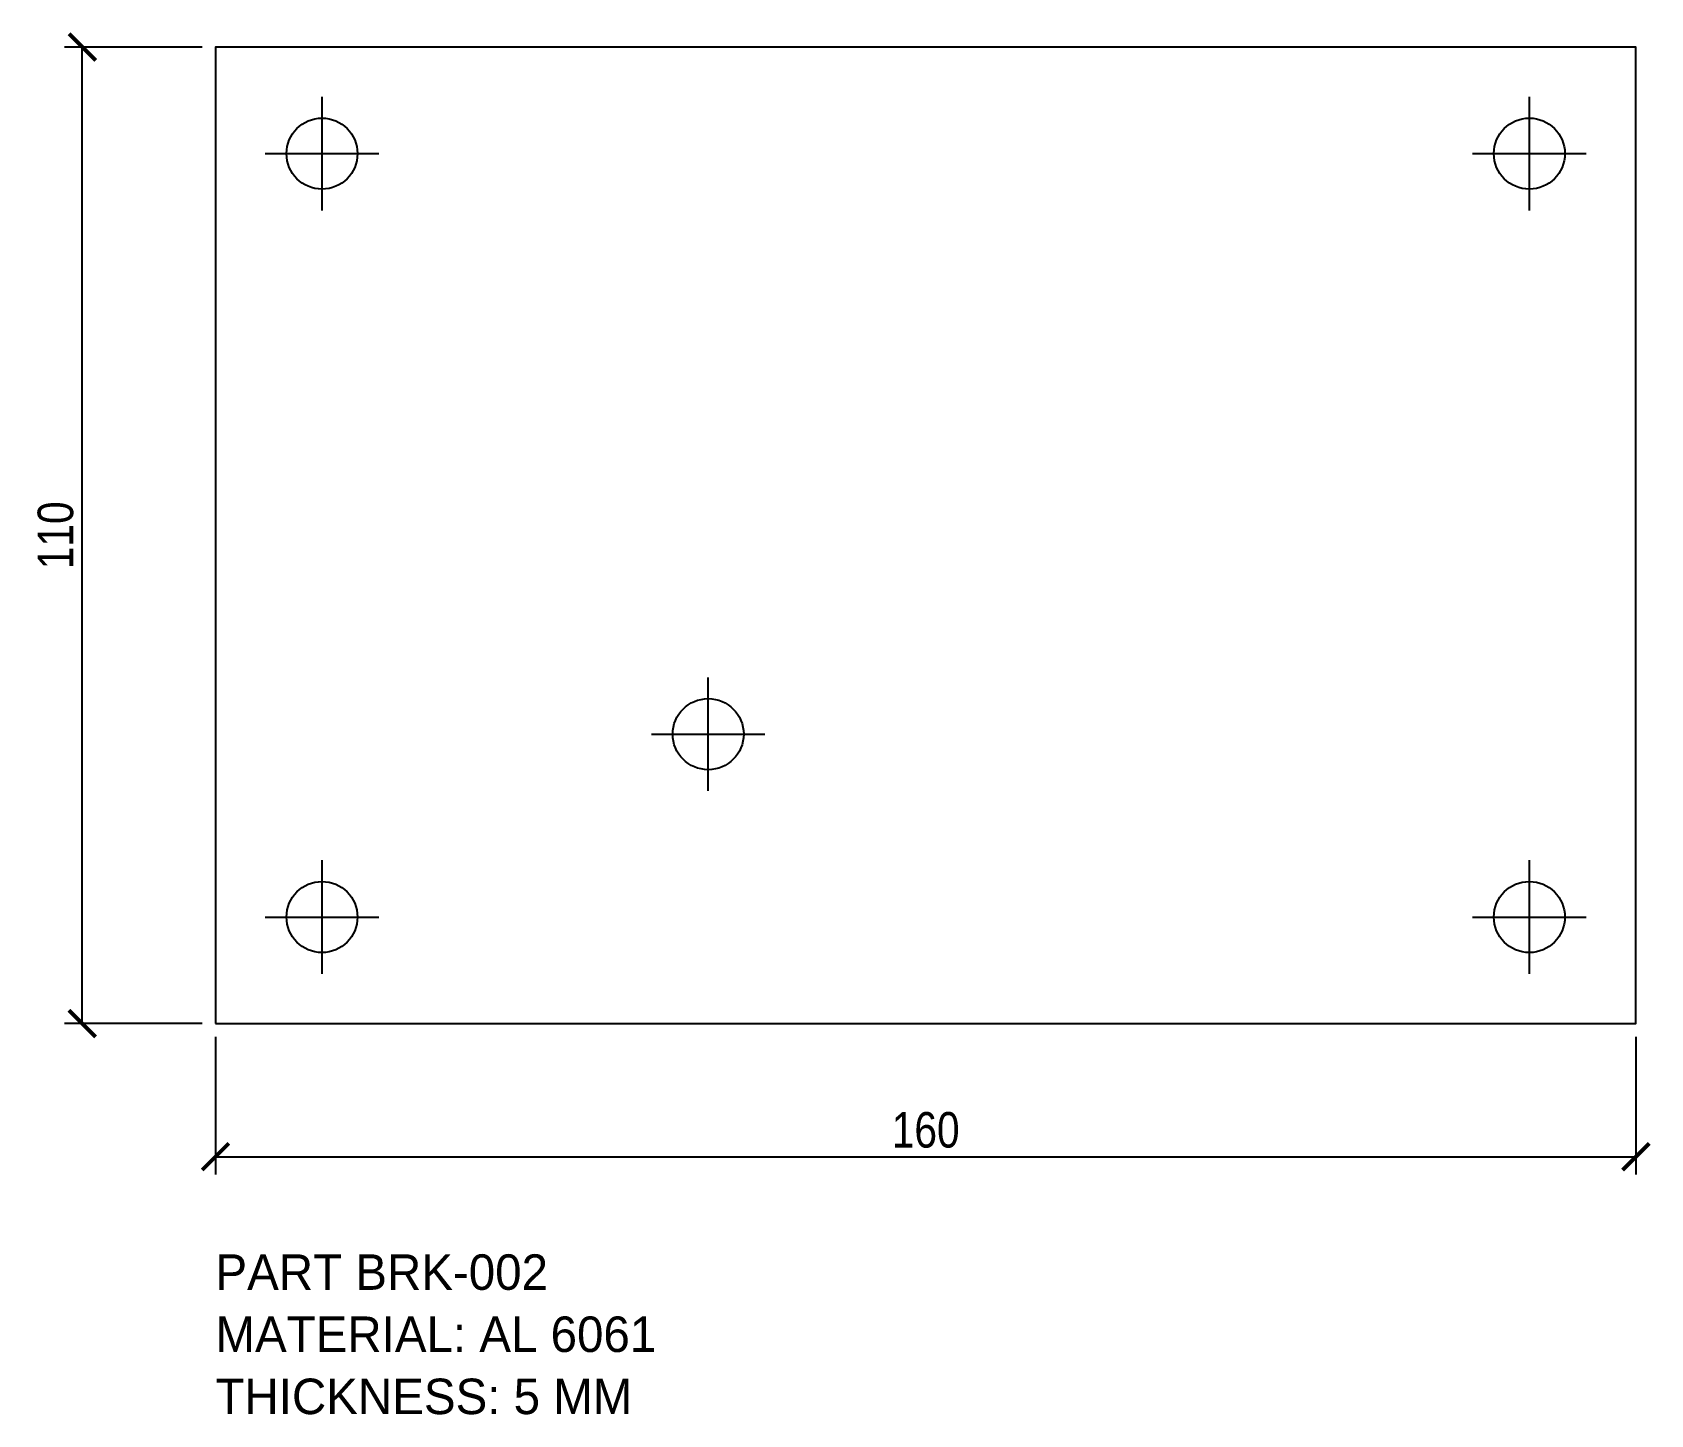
# Model space of a CAD drawing. Header units: millimetres. Extents: x -21 to 162, y -44 to 112.
import ezdxf

# ---------------------------------------------------------------- set-up
doc = ezdxf.new("R2010")
doc.units = ezdxf.units.MM
for name, color, linetype in [('ANNOTATION', 6, 'Continuous'), ('CENTERLINES', 4, 'Continuous'), ('DIMENSIONS', 8, 'Continuous'), ('HOLES', 1, 'Continuous'), ('OUTLINE', 7, 'Continuous')]:
    doc.layers.add(name, color=color, linetype=linetype)
doc.styles.add('OpenSansCondensed-Light', font='OpenSansCondensed-Light.ttf')
doc.dimstyles.new('EZDXF', dxfattribs={"dimtxt": 0.25, "dimasz": 0.175, "dimexe": 0.375, "dimexo": 0.125, "dimgap": 0.1, "dimtad": 1, "dimlfac": 100, "dimzin": 12, "dimdsep": 46, "dimtxsty": 'OpenSansCondensed-Light', "dimblk": 'ARCHTICK', "dimcen": 2.5, "dimazin": 3, "dimtfac": 0.5, "dimtmove": 2, "dimatfit": 3})

# ---------------------------------------------------------------- blocks, each defined once
blk = doc.blocks.new('_ARCHTICK')
at = {"color": 0, "linetype": 'BYBLOCK', "const_width": 0.15}
blk.add_lwpolyline([(-0.5, -0.5), (0.5, 0.5)], dxfattribs=at)

msp = doc.modelspace()

# ---------------------------------------------------------------- linework, layer by layer
at = {"layer": 'CENTERLINES'}
for p, q in [((12, 91.6), (12, 104.4)), ((148, 91.6), (148, 104.4)), ((5.6, 98), (18.4, 98)), ((141.6, 98), (154.4, 98)), ((55.5, 26.2), (55.5, 39)), ((49.1, 32.6), (61.9, 32.6)), ((12, 5.6), (12, 18.4)), ((148, 5.6), (148, 18.4)), ((5.6, 12), (18.4, 12)), ((141.6, 12), (154.4, 12))]:
    msp.add_line(p, q, dxfattribs=at)
at = {"layer": 'HOLES'}
for centre in [(12, 98), (148, 98), (55.5, 32.6), (12, 12), (148, 12)]:
    msp.add_circle(centre, 4, dxfattribs=at)
at = {"layer": 'OUTLINE'}
msp.add_lwpolyline([(0, 0), (160, 0), (160, 110), (0, 110)], close=True, dxfattribs=at)

# ---------------------------------------------------------------- texts
at = {"layer": 'ANNOTATION'}
for s, p in [('PART BRK-002', (0, -30)), ('MATERIAL: AL 6061', (0, -37)), ('THICKNESS: 5 MM', (0, -44))]:
    msp.add_text(s, height=4, dxfattribs=at).set_placement(p)

# ---------------------------------------------------------------- dimensions: what is measured, and where the dimension line sits
at = {"layer": 'DIMENSIONS'}
msp.add_linear_dim(base=(-15, 0), p1=(0, 0), p2=(0, 110), angle=90, dimstyle='EZDXF', override={"dimtxt": 4, "dimasz": 3, "dimexe": 2, "dimexo": 1.5, "dimgap": 1, "dimlfac": 1}, dxfattribs=at).render()
msp.add_linear_dim(base=(0, -15), p1=(0, 0), p2=(160, 0), dimstyle='EZDXF', override={"dimtxt": 4, "dimasz": 3, "dimexe": 2, "dimexo": 1.5, "dimgap": 1, "dimlfac": 1}, dxfattribs=at).render()

doc.saveas('drawing.dxf')
